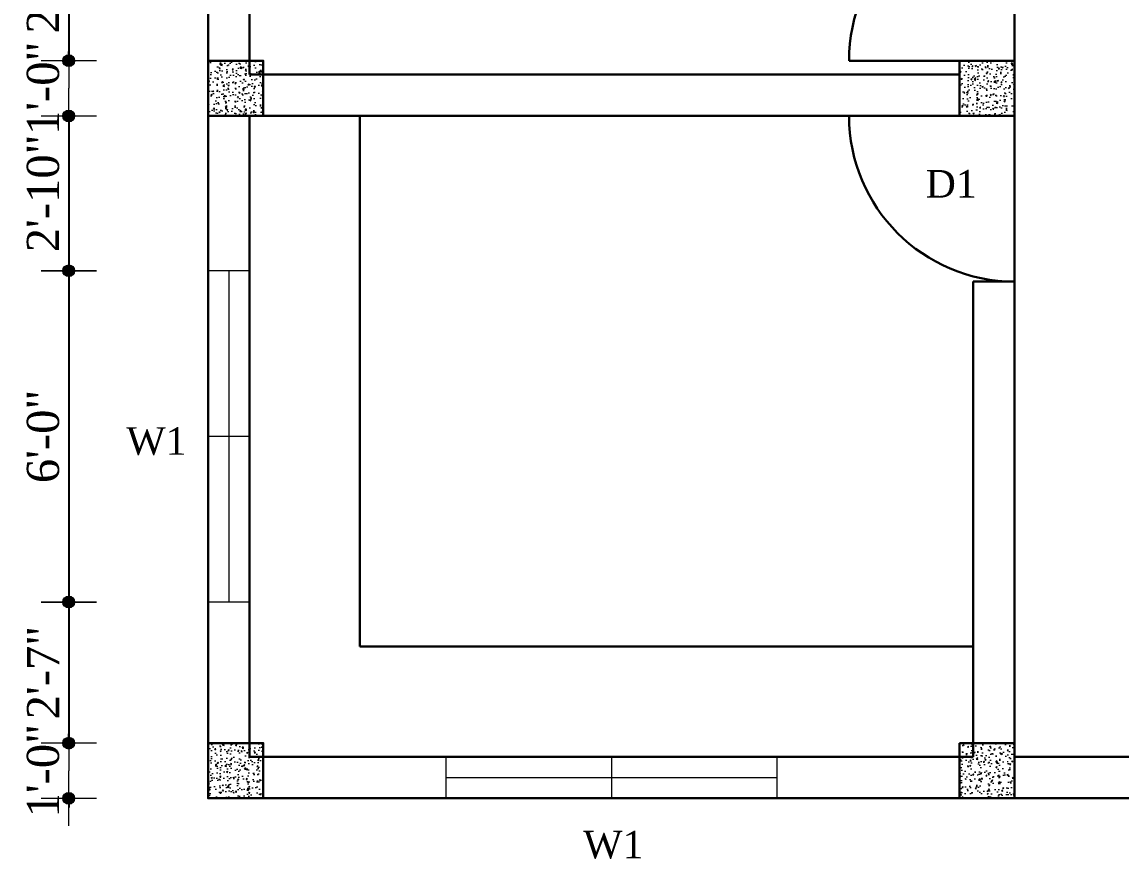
# Model space of a CAD drawing. Header units: inches. Extents: x 897 to 49934, y -34925 to -18564.
# Drawn here: x 30842.7 to 31081.6, y -27482.1 to -27300.2 of the extents above; entities that cross this region are included whole.
import ezdxf

# ---------------------------------------------------------------- set-up
doc = ezdxf.new("R2010")
doc.units = ezdxf.units.IN
doc.header["$LTSCALE"] = 35
doc.header["$MEASUREMENT"] = 0
doc.header["$PDMODE"] = 34
for name, color, linetype, lineweight in [('HACTH', 8, 'Continuous', 13), ('SES-Access Road', 2, 'Continuous', 15), ('SES-DIMENSION', 142, 'Continuous', 13), ('SES-Wall Plan', 6, 'Continuous', 30)]:
    doc.layers.add(name, color=color, linetype=linetype, lineweight=lineweight)
doc.styles.add('7 INCH', font='times.ttf', dxfattribs={"height": 7})
doc.styles.add('SES-ARAIL', font='times.ttf', dxfattribs={"height": 6})
doc.dimstyles.new('7 INCH', dxfattribs={"dimscale": 0, "dimtxt": 7, "dimasz": 1, "dimexe": 2, "dimexo": 9, "dimgap": 2, "dimtad": 1, "dimdec": 0, "dimzin": 3, "dimdsep": 46, "dimlunit": 4, "dimtxsty": '7 INCH', "dimblk": 'DIM', "dimcen": 3, "dimdle": 3, "dimse1": 1, "dimse2": 1, "dimclrd": 256, "dimclre": 256, "dimclrt": 7, "dimadec": 1, "dimazin": 2, "dimtfac": 1, "dimtdec": 0, "dimtix": 1, "dimtofl": 0, "dimtmove": 2, "dimatfit": 3, "dimldrblk": 'ARW', "dimfxl": 2, "dimfrac": 2, "dimtolj": 2, "dimtzin": 0, "dimarcsym": 0})

# ---------------------------------------------------------------- blocks, each defined once
blk = doc.blocks.new('FGBDF')
at = {"layer": 'HACTH', "transparency": 33554483}
h = blk.add_hatch(dxfattribs=at)
h.set_pattern_fill('AR-CONC', color=256, scale=0.4)
h.set_pattern_definition([(50, (0, 0), (2.86904073, -0.25100854), [0.3, -3.3]), (355, (0, 0), (-0.55500533, 3.00876853), [0.24, -2.64]), (100.4514445, (0.239, -0.021), (2.31403539, 2.75775996), [0.25496077, -2.80456845]), (46.1842, (0, 0.8), (4.26896532, -0.66207712), [0.45, -4.95]), (96.635635, (0.3557, 0.745), (3.7386478, 3.8964744), [0.38244137, -4.20685504]), (351.184164, (0, 0.8), (3.7386478, 3.8964744), [0.36, -3.96]), (21, (0.4, 0.6), (2.38762821, -1.61047556), [0.3, -3.3]), (326, (0.4, 0.6), (0.97326133, 2.90060018), [0.24, -2.64]), (71.451445, (0.599, 0.4658), (3.3608895, 1.29012461), [0.25496076, -2.80456845]), (37.5, (0, 0), (0.048639421, 1.331575415), [0, -2.608, 0, -2.68, 0, -2.65]), (7.5, (0, 0), (1.05227815, 1.577646848), [0, -1.528, 0, -2.548, 0, -1.01]), (327.5, (-0.892, 0), (2.135289745, -0.090219487), [0, -1, 0, -3.12, 0, -4.14]), (317.5, (-1.292, 0), (2.33274468, 0.40041993), [0, -1.3, 0, -2.072, 0, -2.94])])
h.paths.add_polyline_path([(42228, -19292.5), (42216, -19292.5), (42216, -19304.5), (42228, -19304.5)])
at = {"layer": 'SES-Wall Plan'}
blk.add_lwpolyline([(42216, -19292.5), (42228, -19292.5), (42228, -19304.5), (42216, -19304.5), (42216, -19292.5)], dxfattribs=at)
blk = doc.blocks.new('zfhg')
at = {"layer": 'SES-Access Road'}
for p, q in [((30892.19, -27204.5), (30883.19, -27204.5)), ((30887.69, -27204.5), (30887.69, -27276.5)), ((30892.19, -27240.5), (30883.19, -27240.5)), ((30892.19, -27276.5), (30883.19, -27276.5))]:
    blk.add_line(p, q, dxfattribs=at)
blk = doc.blocks.new('DIM')
at = {"layer": 'SES-DIMENSION'}
h = blk.add_hatch(color=256, dxfattribs=at)
h.paths.add_polyline_path([(0, 1.28), (0, 0), (1.28, 0, 0.414214)])
h.paths.add_polyline_path([(1.28, 0), (0, 0), (0, -1.28, 0.414214)])
h.paths.add_polyline_path([(0, 0), (-1.28, 0, 0.414214), (0, -1.28)])
h.paths.add_polyline_path([(0, 1.28, 0.414214), (-1.28, 0), (0, 0)])
for p, q in [((0, 6), (0, -6)), ((-6, 0), (6, 0))]:
    blk.add_line(p, q, dxfattribs=at)
blk.add_circle((0, 0), 1.28, dxfattribs=at)
blk = doc.blocks.new('*D933')
at = {"layer": 'Defpoints', "color": 0, "transparency": 16777216}
for p in [(30887.69, -27276.5), (30852.9, -27308.65), (30883.19, -27308.65)]:
    blk.add_point(p, dxfattribs=at)
at = {"layer": 'SES-DIMENSION', "lineweight": -2, "transparency": 16777216}
blk.add_line((30852.9, -27277.5), (30852.9, -27307.65), dxfattribs=at)
for p, rotation in [((30852.9, -27276.5), 90), ((30852.9, -27308.65), 270)]:
    blk.add_blockref('DIM', p, dxfattribs=dict(at, rotation=rotation))
at = {"layer": 'SES-DIMENSION', "color": 7, "transparency": 16777216, "insert": (30847.34, -27292.58), "char_height": 7, "attachment_point": 5, "rotation": 90, "style": '7 INCH'}
blk.add_mtext('\\A2;2\'-8"', dxfattribs=at)
blk = doc.blocks.new('ARW')
at = {"layer": 'SES-DIMENSION'}
blk.add_lwpolyline([(10, 0, 0, 6, 0), (0, 0, 0, 0, 0), (10, 0, 0, 0, 0)], format="xyseb", dxfattribs=at)
blk = doc.blocks.new('*D934')
at = {"layer": 'Defpoints', "color": 0, "transparency": 16777216}
for p in [(30883.19, -27308.65), (30852.9, -27320.65), (30883.19, -27320.65)]:
    blk.add_point(p, dxfattribs=at)
at = {"layer": 'SES-DIMENSION', "lineweight": -2, "transparency": 16777216}
for p, q in [((30852.9, -27307.65), (30852.9, -27306.65)), ((30852.9, -27321.65), (30852.9, -27322.65))]:
    blk.add_line(p, q, dxfattribs=at)
for p, rotation in [((30852.9, -27308.65), 270), ((30852.9, -27320.65), 90)]:
    blk.add_blockref('DIM', p, dxfattribs=dict(at, rotation=rotation))
at = {"layer": 'SES-DIMENSION', "color": 7, "transparency": 16777216, "insert": (30847.34, -27314.65), "char_height": 7, "attachment_point": 5, "rotation": 90, "style": '7 INCH'}
blk.add_mtext('\\A2;1\'-0"', dxfattribs=at)
blk = doc.blocks.new('*D935')
at = {"layer": 'Defpoints', "color": 0, "transparency": 16777216}
for p in [(30883.19, -27320.65), (30852.9, -27354.3), (30883.19, -27354.3)]:
    blk.add_point(p, dxfattribs=at)
at = {"layer": 'SES-DIMENSION', "lineweight": -2, "transparency": 16777216}
blk.add_line((30852.9, -27321.65), (30852.9, -27353.3), dxfattribs=at)
for p, rotation in [((30852.9, -27320.65), 90), ((30852.9, -27354.3), 270)]:
    blk.add_blockref('DIM', p, dxfattribs=dict(at, rotation=rotation))
at = {"layer": 'SES-DIMENSION', "color": 7, "transparency": 16777216, "insert": (30847.34, -27337.48), "char_height": 7, "attachment_point": 5, "rotation": 90, "style": '7 INCH'}
blk.add_mtext('\\A2;2\'-10"', dxfattribs=at)
blk = doc.blocks.new('*D936')
at = {"layer": 'Defpoints', "color": 0, "transparency": 16777216}
for p in [(30883.19, -27354.3), (30852.9, -27426.3), (30883.19, -27426.3)]:
    blk.add_point(p, dxfattribs=at)
at = {"layer": 'SES-DIMENSION', "lineweight": -2, "transparency": 16777216}
blk.add_line((30852.9, -27355.3), (30852.9, -27425.3), dxfattribs=at)
for p, rotation in [((30852.9, -27354.3), 90), ((30852.9, -27426.3), 270)]:
    blk.add_blockref('DIM', p, dxfattribs=dict(at, rotation=rotation))
at = {"layer": 'SES-DIMENSION', "color": 7, "transparency": 16777216, "insert": (30847.34, -27390.3), "char_height": 7, "attachment_point": 5, "rotation": 90, "style": '7 INCH'}
blk.add_mtext('\\A2;6\'-0"', dxfattribs=at)
blk = doc.blocks.new('*D937')
at = {"layer": 'Defpoints', "color": 0, "transparency": 16777216}
for p in [(30883.19, -27426.3), (30852.9, -27456.95), (30883.19, -27456.95)]:
    blk.add_point(p, dxfattribs=at)
at = {"layer": 'SES-DIMENSION', "lineweight": -2, "transparency": 16777216}
blk.add_line((30852.9, -27427.3), (30852.9, -27455.95), dxfattribs=at)
for p, rotation in [((30852.9, -27426.3), 90), ((30852.9, -27456.95), 270)]:
    blk.add_blockref('DIM', p, dxfattribs=dict(at, rotation=rotation))
at = {"layer": 'SES-DIMENSION', "color": 7, "transparency": 16777216, "insert": (30847.33, -27441.63), "char_height": 7, "attachment_point": 5, "rotation": 90, "style": '7 INCH'}
blk.add_mtext('\\A2;2\'-7"', dxfattribs=at)
blk = doc.blocks.new('*D938')
at = {"layer": 'Defpoints', "color": 0, "transparency": 16777216}
for p in [(30883.19, -27456.95), (30852.9, -27468.95), (30883.19, -27468.95)]:
    blk.add_point(p, dxfattribs=at)
at = {"layer": 'SES-DIMENSION', "lineweight": -2, "transparency": 16777216}
for p, q in [((30852.9, -27455.95), (30852.9, -27454.95)), ((30852.9, -27469.95), (30852.9, -27470.95))]:
    blk.add_line(p, q, dxfattribs=at)
for p, rotation in [((30852.9, -27456.95), 270), ((30852.9, -27468.95), 90)]:
    blk.add_blockref('DIM', p, dxfattribs=dict(at, rotation=rotation))
at = {"layer": 'SES-DIMENSION', "color": 7, "transparency": 16777216, "insert": (30847.34, -27462.95), "char_height": 7, "attachment_point": 5, "rotation": 90, "style": '7 INCH'}
blk.add_mtext('\\A2;1\'-0"', dxfattribs=at)

msp = doc.modelspace()

# ---------------------------------------------------------------- linework, layer by layer
at = {"layer": 'SES-Wall Plan'}
for p, q in [((30883.19, -27468.95), (30883.19, -27160.35)), ((30892.19, -27311.65), (30892.19, -27169.35)), ((30892.19, -27459.95), (30892.19, -27320.65)), ((30916.19, -27435.95), (30916.19, -27320.65)), ((31058.5, -27320.65), (31058.5, -27459.95)), ((31049.5, -27356.65), (31049.5, -27459.95)), ((31049.5, -27435.95), (30916.19, -27435.95)), ((31049.5, -27459.95), (30892.19, -27459.95)), ((31221.81, -27459.95), (31058.5, -27459.95)), ((31335.81, -27468.95), (30883.19, -27468.95))]:
    msp.add_line(p, q, dxfattribs=at)
for points in [[(31022.5, -27308.65), (31058.5, -27308.65), (31058.5, -27272.65)], [(31046.5, -27311.65), (30892.19, -27311.65)], [(31058.5, -27320.65), (30892.19, -27320.65)], [(31022.5, -27320.65), (31058.5, -27320.65), (31058.5, -27356.65)], [(31058.5, -27356.65), (31049.5, -27356.65)]]:
    msp.add_lwpolyline(points, dxfattribs=at)
for centre, start, end in [((31058.5, -27308.65), 90, 180), ((31058.5, -27320.65), 180, 270)]:
    msp.add_arc(centre, 36, start, end, dxfattribs=at)

# ---------------------------------------------------------------- block references
for name, p in [('FGBDF', (-11332.81, -8016.15)), ('FGBDF', (-11169.5, -8016.15)), ('zfhg', (0, -149.8)), ('FGBDF', (-11332.81, -8164.45)), ('FGBDF', (-11169.5, -8164.45))]:
    msp.add_blockref(name, p, dxfattribs=at)
at = {"layer": 'SES-Wall Plan', "rotation": 90}
msp.add_blockref('zfhg', (3730.34, -58352.14), dxfattribs=at)

# ---------------------------------------------------------------- texts
at = {"layer": 'SES-Wall Plan', "char_height": 6, "width": 44.2055, "attachment_point": 3, "style": 'SES-ARAIL'}
for s, insert in [('D1', (31050.25, -27332.4)), ('W1', (30878.5, -27388.3)), ('W1', (30977.81, -27476))]:
    msp.add_mtext(s, dxfattribs=dict(at, insert=insert))

# ---------------------------------------------------------------- dimensions: what is measured, and where the dimension line sits
at = {"layer": 'SES-DIMENSION'}
for base, p1, p2, picture, middle in [((30852.9, -27308.65), (30887.69, -27276.5), (30883.19, -27308.65), '*D933', (30847.34, -27292.58)), ((30852.9, -27320.65), (30883.19, -27308.65), (30883.19, -27320.65), '*D934', (30847.34, -27314.65)), ((30852.9, -27354.3), (30883.19, -27320.65), (30883.19, -27354.3), '*D935', (30847.34, -27337.48)), ((30852.9, -27426.3), (30883.19, -27354.3), (30883.19, -27426.3), '*D936', (30847.34, -27390.3)), ((30852.9, -27456.95), (30883.19, -27426.3), (30883.19, -27456.95), '*D937', (30847.33, -27441.63)), ((30852.9, -27468.95), (30883.19, -27456.95), (30883.19, -27468.95), '*D938', (30847.34, -27462.95))]:
    dim = msp.add_linear_dim(base=base, p1=p1, p2=p2, angle=90, dimstyle='7 INCH', override={"dimscale": 1}, dxfattribs=at)
    dim.commit()
    dim.dimension.update_dxf_attribs({"geometry": picture, "text_midpoint": middle})

doc.saveas('drawing.dxf')
